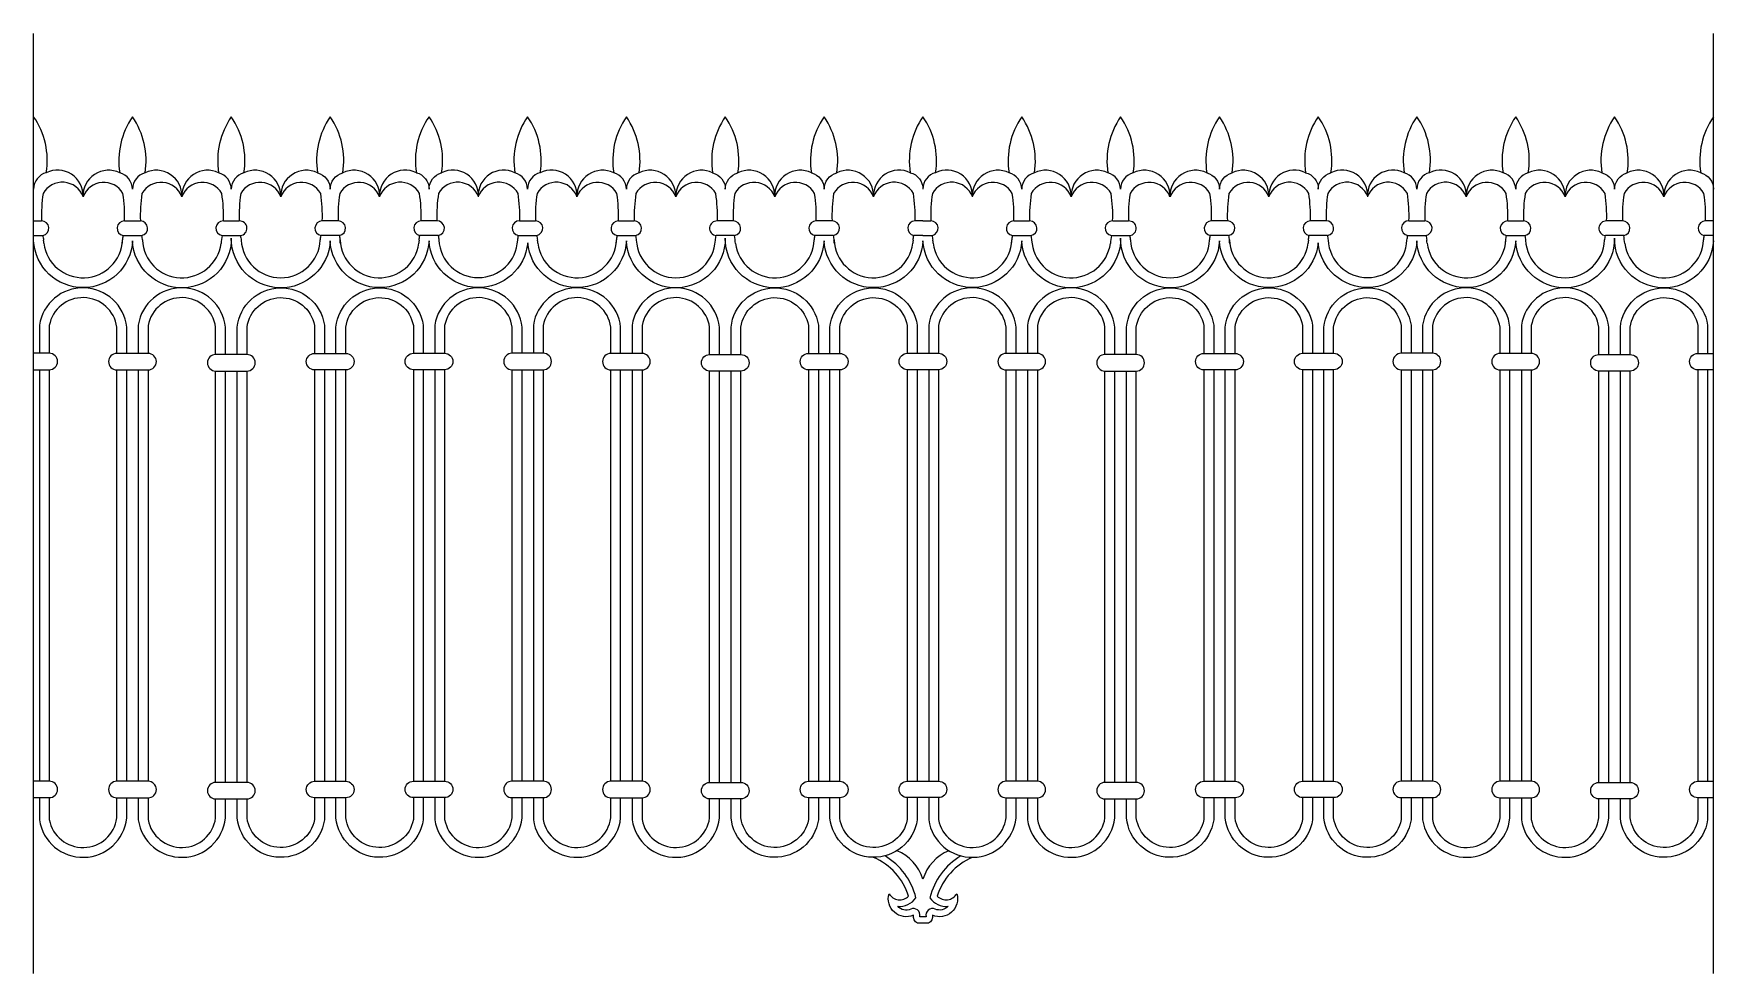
# Model space of a CAD drawing. Header units: metres. Extents: x 208 to 2248, y 4638 to 5780.
import ezdxf

# ---------------------------------------------------------------- set-up
doc = ezdxf.new("R2010")
doc.units = ezdxf.units.M
for name, color, linetype in [('3', 3, 'Continuous'), ('4', 4, 'Continuous'), ('7', 7, 'Continuous')]:
    doc.layers.add(name, color=color, linetype=linetype)

msp = doc.modelspace()

# ---------------------------------------------------------------- linework, layer by layer
at = {"layer": '3'}
for p, q in [((208.32, 4637.97), (208.32, 5779.8)), ((2247.79, 4637.97), (2247.79, 5779.8))]:
    msp.add_line(p, q, dxfattribs=at)
msp.add_lwpolyline([(1334, 4780.65, 0.2), (1296.57, 4729.93, 0.28), (1318.56, 4719.55, -0.32), (1302.81, 4716.09, 0.61), (1291.8, 4707.04, -0.06), (1291.82, 4706.83), (1284.36, 4706.83, -0.1), (1284.35, 4707.34, 0.6), (1273.23, 4716.07, -0.33), (1257.38, 4719.57, 0.28), (1279.53, 4729.93, 0.2), (1242.09, 4780.65)], format="xyb", dxfattribs=at)
at = {"layer": '4'}
for p, q in [((435.89, 5524.65), (435.89, 5524.65)), ((1060.48, 5524.65), (1060.48, 5524.65)), ((1515.61, 5524.65), (1515.61, 5524.65)), ((2140.2, 5524.65), (2140.2, 5524.65))]:
    msp.add_line(p, q, dxfattribs=at)
for points in [[(2247.79, 5527.51), (2247.75, 5528.19, -0.98), (2127.76, 5531.17, -0.98), (2007.76, 5528.19, -0.95), (1887.69, 5528.19, -0.93), (1767.94, 5525.65, -0.93), (1648.05, 5528.19, -0.98), (1528.06, 5531.17, -0.98), (1408.06, 5528.19, -0.95), (1288.11, 5528.19, -0.95), (1168.03, 5528.19, -0.98), (1048.03, 5531.17, -0.98), (928.04, 5528.19, -0.93), (808.15, 5525.65, -0.93), (688.4, 5528.19, -0.95), (568.33, 5528.19, -0.98), (448.34, 5531.17, -0.98), (328.34, 5528.19, -0.95), (208.26, 5528.19)], [(315.89, 5524.65, 0.02), (316.3, 5528.91, 0.02)], [(580.77, 5524.65, -0.02), (580.37, 5528.91, -0.02)], [(915.59, 5524.65, 0.02), (916, 5528.91, 0.02)], [(1180.48, 5524.65, -0.02), (1180.07, 5528.91, -0.02)], [(1395.61, 5524.65, 0.02), (1396.02, 5528.91, 0.02)], [(1660.5, 5524.65, -0.02), (1660.09, 5528.91, -0.02)], [(1995.32, 5524.65, 0.02), (1995.72, 5528.91, 0.02)], [(321.34, 5391.24), (321.34, 5423.1, 0.88), (215.32, 5425.48), (215.32, 5391.41)], [(441.29, 5389.84), (441.29, 5423.1, 0.88), (335.28, 5425.48), (335.28, 5391.24)], [(455.38, 5389.84), (455.38, 5423.1, -0.88), (561.39, 5425.48), (561.39, 5391.24)], [(575.33, 5391.24), (575.33, 5423.1, -0.88), (681.34, 5425.48), (681.34, 5391.41)], [(801.35, 5391.41), (801.35, 5423.1, 0.88), (695.34, 5425.48), (695.34, 5391.41)], [(921.04, 5391.24), (921.04, 5423.1, 0.88), (815.03, 5425.48), (815.03, 5391.41)], [(1040.99, 5389.84), (1040.99, 5423.1, 0.88), (934.98, 5425.48), (934.98, 5391.24)], [(1055.08, 5389.84), (1055.08, 5423.1, -0.88), (1161.09, 5425.48), (1161.09, 5391.24)], [(1175.03, 5391.24), (1175.03, 5423.1, -0.88), (1281.05, 5425.48), (1281.05, 5391.41)], [(1401.06, 5391.24), (1401.06, 5423.1, 0.88), (1295.05, 5425.48), (1295.05, 5391.41)], [(1521.01, 5389.84), (1521.01, 5423.1, 0.88), (1415, 5425.48), (1415, 5391.24)], [(1535.1, 5389.84), (1535.1, 5423.1, -0.88), (1641.11, 5425.48), (1641.11, 5391.24)], [(1655.05, 5391.24), (1655.05, 5423.1, -0.88), (1761.06, 5425.48), (1761.06, 5391.41)], [(1774.74, 5391.41), (1774.74, 5423.1, -0.88), (1880.75, 5425.48), (1880.75, 5391.41)], [(2000.76, 5391.24), (2000.76, 5423.1, 0.88), (1894.75, 5425.48), (1894.75, 5391.41)], [(2120.71, 5389.84), (2120.71, 5423.1, 0.88), (2014.7, 5425.48), (2014.7, 5391.24)], [(2134.8, 5389.84), (2134.8, 5423.1, -0.88), (2240.81, 5425.48), (2240.81, 5391.24)], [(208.32, 5371.41), (227.32, 5371.41, 1), (227.32, 5391.41)], [(347.3, 5391.24), (309.3, 5391.24, 1), (309.3, 5371.24), (347.3, 5371.24, 1), (347.3, 5391.24, 1)], [(467.3, 5389.84), (429.3, 5389.84, 1), (429.3, 5369.84), (467.3, 5369.84, 1), (467.3, 5389.84, 1)], [(549.37, 5391.24), (587.37, 5391.24, -1), (587.37, 5371.24), (549.37, 5371.24, -1), (549.37, 5391.24, -1)], [(669.34, 5391.41), (707.34, 5391.41, -1), (707.34, 5371.41), (669.34, 5371.41, -1), (669.34, 5391.41, -1)], [(827.03, 5391.41), (789.03, 5391.41, 1), (789.03, 5371.41), (827.03, 5371.41, 1), (827.03, 5391.41, 1)], [(827.03, 5391.41), (789.03, 5391.41, 1), (789.03, 5371.41), (827.03, 5371.41, 1), (827.03, 5391.41, 1)], [(947, 5391.24), (909, 5391.24, 1), (909, 5371.24), (947, 5371.24, 1), (947, 5391.24, 1)], [(1029.07, 5389.84), (1067.07, 5389.84, -1), (1067.07, 5369.84), (1029.07, 5369.84, -1), (1029.07, 5389.84, -1)], [(1149.07, 5391.24), (1187.07, 5391.24, -1), (1187.07, 5371.24), (1149.07, 5371.24, -1), (1149.07, 5391.24, -1)], [(1269.05, 5391.41), (1307.05, 5391.41, -1), (1307.05, 5371.41), (1269.05, 5371.41, -1), (1269.05, 5391.41, -1)], [(1427.02, 5391.24), (1389.02, 5391.24, 1), (1389.02, 5371.24), (1427.02, 5371.24, 1), (1427.02, 5391.24, 1)], [(1547.02, 5389.84), (1509.02, 5389.84, 1), (1509.02, 5369.84), (1547.02, 5369.84, 1), (1547.02, 5389.84, 1)], [(1629.09, 5391.24), (1667.09, 5391.24, -1), (1667.09, 5371.24), (1629.09, 5371.24, -1), (1629.09, 5391.24, -1)], [(1749.06, 5391.41), (1787.07, 5391.41, -1), (1787.07, 5371.41), (1749.06, 5371.41, -1), (1749.06, 5391.41, -1)], [(1749.06, 5391.41), (1787.07, 5391.41, -1), (1787.07, 5371.41), (1749.06, 5371.41, -1), (1749.06, 5391.41, -1)], [(1906.75, 5391.41), (1868.75, 5391.41, 1), (1868.75, 5371.41), (1906.75, 5371.41, 1), (1906.75, 5391.41, 1)], [(2026.73, 5391.24), (1988.73, 5391.24, 1), (1988.73, 5371.24), (2026.73, 5371.24, 1), (2026.73, 5391.24, 1)], [(2108.79, 5389.84), (2146.79, 5389.84, -1), (2146.79, 5369.84), (2108.79, 5369.84, -1), (2108.79, 5389.84, -1)], [(2247.79, 5371.24), (2228.79, 5371.24, -1), (2228.79, 5391.24)], [(208.32, 4851.51), (227.32, 4851.51, 1), (227.32, 4871.51)], [(347.3, 4871.35), (309.3, 4871.35, 1), (309.3, 4851.35), (347.3, 4851.35, 1), (347.3, 4871.35)], [(467.3, 4869.95), (429.3, 4869.95, 1), (429.3, 4849.95), (467.3, 4849.95, 1), (467.3, 4869.95)], [(549.37, 4871.35), (587.37, 4871.35, -1), (587.37, 4851.35), (549.37, 4851.35, -1), (549.37, 4871.35)], [(669.34, 4871.51), (707.34, 4871.51, -1), (707.34, 4851.51), (669.34, 4851.51, -1), (669.34, 4871.51)], [(827.03, 4871.51), (789.03, 4871.51, 1), (789.03, 4851.51), (827.03, 4851.51, 1), (827.03, 4871.51)], [(827.03, 4871.51), (789.03, 4871.51, 1), (789.03, 4851.51), (827.03, 4851.51, 1), (827.03, 4871.51)], [(947, 4871.35), (909, 4871.35, 1), (909, 4851.35), (947, 4851.35, 1), (947, 4871.35)], [(1029.07, 4869.95), (1067.07, 4869.95, -1), (1067.07, 4849.95), (1029.07, 4849.95, -1), (1029.07, 4869.95)], [(1149.07, 4871.35), (1187.07, 4871.35, -1), (1187.07, 4851.35), (1149.07, 4851.35, -1), (1149.07, 4871.35)], [(1269.05, 4871.51), (1307.05, 4871.51, -1), (1307.05, 4851.51), (1269.05, 4851.51, -1), (1269.05, 4871.51)], [(1427.02, 4871.35), (1389.02, 4871.35, 1), (1389.02, 4851.35), (1427.02, 4851.35, 1), (1427.02, 4871.35)], [(1547.02, 4869.95), (1509.02, 4869.95, 1), (1509.02, 4849.95), (1547.02, 4849.95, 1), (1547.02, 4869.95)], [(1629.09, 4871.35), (1667.09, 4871.35, -1), (1667.09, 4851.35), (1629.09, 4851.35, -1), (1629.09, 4871.35)], [(1749.06, 4871.51), (1787.07, 4871.51, -1), (1787.07, 4851.51), (1749.06, 4851.51, -1), (1749.06, 4871.51)], [(1749.06, 4871.51), (1787.07, 4871.51, -1), (1787.07, 4851.51), (1749.06, 4851.51, -1), (1749.06, 4871.51)], [(1906.75, 4871.51), (1868.75, 4871.51, 1), (1868.75, 4851.51), (1906.75, 4851.51, 1), (1906.75, 4871.51)], [(2026.73, 4871.35), (1988.73, 4871.35, 1), (1988.73, 4851.35), (2026.73, 4851.35, 1), (2026.73, 4871.35)], [(2108.79, 4869.95), (2146.79, 4869.95, -1), (2146.79, 4849.95), (2108.79, 4849.95, -1), (2108.79, 4869.95)], [(2247.79, 4851.35), (2228.79, 4851.35, -1), (2228.79, 4871.35)], [(215.32, 4851.51), (215.32, 4824.47, 0.88), (321.34, 4826.85), (321.34, 4851.35)], [(335.28, 4851.35), (335.28, 4824.47, 0.88), (441.29, 4826.85), (441.29, 4849.95)], [(561.39, 4851.35), (561.39, 4824.47, -0.88), (455.38, 4826.85), (455.38, 4849.95)], [(681.34, 4851.51), (681.34, 4824.47, -0.88), (575.33, 4826.85), (575.33, 4851.35)], [(695.34, 4851.51), (695.34, 4824.47, 0.88), (801.35, 4826.85), (801.35, 4851.51)], [(815.03, 4851.51), (815.03, 4824.47, 0.88), (921.04, 4826.85), (921.04, 4851.35)], [(934.98, 4851.35), (934.98, 4824.47, 0.88), (1040.99, 4826.85), (1040.99, 4849.95)], [(1161.09, 4851.35), (1161.09, 4824.47, -0.88), (1055.08, 4826.85), (1055.08, 4849.95)], [(1281.05, 4851.51), (1281.05, 4824.47, -0.88), (1175.03, 4826.85), (1175.03, 4851.35)], [(1295.05, 4851.51), (1295.05, 4824.47, 0.88), (1401.06, 4826.85), (1401.06, 4851.35)], [(1415, 4851.35), (1415, 4824.47, 0.88), (1521.01, 4826.85), (1521.01, 4849.95)], [(1641.11, 4851.35), (1641.11, 4824.47, -0.88), (1535.1, 4826.85), (1535.1, 4849.95)], [(1761.06, 4851.51), (1761.06, 4824.47, -0.88), (1655.05, 4826.85), (1655.05, 4851.35)], [(1880.75, 4851.51), (1880.75, 4824.47, -0.88), (1774.74, 4826.85), (1774.74, 4851.51)], [(1894.75, 4851.51), (1894.75, 4824.47, 0.88), (2000.76, 4826.85), (2000.76, 4851.35)], [(2014.7, 4851.35), (2014.7, 4824.47, 0.88), (2120.71, 4826.85), (2120.71, 4849.95)], [(2240.81, 4851.35), (2240.81, 4824.47, -0.88), (2134.8, 4826.85), (2134.8, 4849.95)], [(1347.9, 4778.81, 0.22), (1305.38, 4731.75, 0.48), (1329.17, 4734.79, -0.64), (1299.62, 4708.76, -0.35), (1294.75, 4698.83), (1281.34, 4698.83, -0.33), (1276.47, 4708.76, -0.64), (1246.92, 4734.79, 0.48), (1270.71, 4731.75, 0.22), (1228.19, 4778.81)], [(1319.37, 4787.07, 0.22), (1288.05, 4752.67, 0.22), (1256.72, 4787.07, 0.22)]]:
    msp.add_lwpolyline(points, format="xyb", dxfattribs=at)
for points in [[(227.32, 5391.41), (208.32, 5391.41)], [(2228.79, 5391.24), (2247.79, 5391.24)], [(215.32, 5371.41), (215.32, 4871.51)], [(321.34, 4871.35), (321.34, 5371.24)], [(335.28, 5371.24), (335.28, 4871.35)], [(441.29, 4869.95), (441.29, 5369.84)], [(455.38, 4869.95), (455.38, 5369.84)], [(561.39, 5371.24), (561.39, 4871.35)], [(575.33, 4871.35), (575.33, 5371.24)], [(681.34, 5371.41), (681.34, 4871.51)], [(695.34, 5371.41), (695.34, 4871.51)], [(801.35, 4871.51), (801.35, 5371.41)], [(815.03, 5371.41), (815.03, 4871.51)], [(921.04, 4871.35), (921.04, 5371.24)], [(934.98, 5371.24), (934.98, 4871.35)], [(1040.99, 4869.95), (1040.99, 5369.84)], [(1055.08, 4869.95), (1055.08, 5369.84)], [(1161.09, 5371.24), (1161.09, 4871.35)], [(1175.03, 4871.35), (1175.03, 5371.24)], [(1281.05, 5371.41), (1281.05, 4871.51)], [(1295.05, 5371.41), (1295.05, 4871.51)], [(1401.06, 4871.35), (1401.06, 5371.24)], [(1415, 5371.24), (1415, 4871.35)], [(1521.01, 4869.95), (1521.01, 5369.84)], [(1535.1, 4869.95), (1535.1, 5369.84)], [(1641.11, 5371.24), (1641.11, 4871.35)], [(1655.05, 4871.35), (1655.05, 5371.24)], [(1761.06, 5371.41), (1761.06, 4871.51)], [(1774.74, 4871.51), (1774.74, 5371.41)], [(1880.75, 5371.41), (1880.75, 4871.51)], [(1894.75, 5371.41), (1894.75, 4871.51)], [(2000.76, 4871.35), (2000.76, 5371.24)], [(2014.7, 5371.24), (2014.7, 4871.35)], [(2120.71, 4869.95), (2120.71, 5369.84)], [(2134.8, 4869.95), (2134.8, 5369.84)], [(2240.81, 5371.24), (2240.81, 4871.35)], [(227.32, 4871.51), (208.32, 4871.51)], [(2228.79, 4871.35), (2247.79, 4871.35)]]:
    msp.add_lwpolyline(points, dxfattribs=at)
for centre, radius, start, end in [((131.14, 5625.67), 93.72, 350.86, 34.56), ((405.48, 5625.5), 93.72, 145.44, 189.14), ((251.11, 5625.5), 93.72, 350.86, 34.56), ((525.48, 5625.5), 93.72, 145.44, 189.14), ((371.11, 5625.5), 93.72, 350.86, 34.56), ((645.55, 5625.5), 93.72, 145.44, 189.14), ((491.18, 5625.5), 93.72, 350.86, 34.56), ((765.53, 5625.67), 93.72, 145.44, 189.14), ((611.16, 5625.67), 93.72, 350.86, 34.56), ((885.21, 5625.67), 93.72, 145.44, 189.14), ((730.84, 5625.67), 93.72, 350.86, 34.56), ((1005.19, 5625.5), 93.72, 145.44, 189.14), ((850.82, 5625.5), 93.72, 350.86, 34.56), ((1125.25, 5625.5), 93.72, 145.44, 189.14), ((970.88, 5625.5), 93.72, 350.86, 34.56), ((1245.25, 5625.5), 93.72, 145.44, 189.14), ((1090.88, 5625.5), 93.72, 350.86, 34.56), ((1365.23, 5625.67), 93.72, 145.44, 189.14), ((1210.86, 5625.67), 93.72, 350.86, 34.56), ((1485.21, 5625.5), 93.72, 145.44, 189.14), ((1330.84, 5625.5), 93.72, 350.86, 34.56), ((1605.21, 5625.5), 93.72, 145.44, 189.14), ((1450.84, 5625.5), 93.72, 350.86, 34.56), ((1725.27, 5625.5), 93.72, 145.44, 189.14), ((1570.9, 5625.5), 93.72, 350.86, 34.56), ((1845.25, 5625.67), 93.72, 145.44, 189.14), ((1690.88, 5625.67), 93.72, 350.86, 34.56), ((1964.93, 5625.67), 93.72, 145.44, 189.14), ((1810.56, 5625.67), 93.72, 350.86, 34.56), ((2084.91, 5625.5), 93.72, 145.44, 189.14), ((1930.54, 5625.5), 93.72, 350.86, 34.56), ((2204.98, 5625.5), 93.72, 145.44, 189.14), ((2050.61, 5625.5), 93.72, 350.86, 34.56), ((2324.98, 5625.5), 93.72, 145.44, 189.14), ((237.31, 5582.89), 31.04, 357.72, 116.08), ((299.31, 5582.73), 31.04, 63.92, 182.28), ((357.29, 5582.73), 31.04, 357.72, 116.08), ((419.31, 5582.73), 31.04, 63.92, 182.28), ((477.29, 5582.73), 31.04, 357.72, 116.08), ((539.38, 5582.73), 31.04, 63.92, 182.28), ((597.35, 5582.73), 31.04, 357.72, 116.08), ((659.35, 5582.89), 31.04, 63.92, 182.28), ((717.33, 5582.89), 31.04, 357.72, 116.08), ((779.04, 5582.89), 31.04, 63.92, 182.28), ((837.01, 5582.89), 31.04, 357.72, 116.08), ((899.02, 5582.73), 31.04, 63.92, 182.28), ((956.99, 5582.73), 31.04, 357.72, 116.08), ((1019.08, 5582.73), 31.04, 63.92, 182.28), ((1077.06, 5582.73), 31.04, 357.72, 116.08), ((1139.08, 5582.73), 31.04, 63.92, 182.28), ((1197.06, 5582.73), 31.04, 357.72, 116.08), ((1259.06, 5582.89), 31.04, 63.92, 182.28), ((1317.03, 5582.89), 31.04, 357.72, 116.08), ((1379.03, 5582.73), 31.04, 63.92, 182.28), ((1437.01, 5582.73), 31.04, 357.72, 116.08), ((1499.03, 5582.73), 31.04, 63.92, 182.28), ((1557.01, 5582.73), 31.04, 357.72, 116.08), ((1619.1, 5582.73), 31.04, 63.92, 182.28), ((1677.08, 5582.73), 31.04, 357.72, 116.08), ((1739.08, 5582.89), 31.04, 63.92, 182.28), ((1797.05, 5582.89), 31.04, 357.72, 116.08), ((1858.76, 5582.89), 31.04, 63.92, 182.28), ((1916.74, 5582.89), 31.04, 357.72, 116.08), ((1978.74, 5582.73), 31.04, 63.92, 182.28), ((2036.71, 5582.73), 31.04, 357.72, 116.08), ((2098.8, 5582.73), 31.04, 63.92, 182.28), ((2156.78, 5582.73), 31.04, 357.72, 116.08), ((2218.8, 5582.73), 31.04, 63.92, 182.28), ((243.21, 5572.49), 26.73, 20.07, 150.93), ((293.41, 5572.32), 26.73, 29.07, 159.93), ((363.19, 5572.32), 26.73, 20.07, 150.93), ((413.41, 5572.32), 26.73, 29.07, 159.93), ((483.19, 5572.32), 26.73, 20.07, 150.93), ((533.48, 5572.32), 26.73, 29.07, 159.93), ((603.25, 5572.32), 26.73, 20.07, 150.93), ((653.45, 5572.49), 26.73, 29.07, 159.93), ((723.23, 5572.49), 26.73, 20.07, 150.93), ((773.14, 5572.49), 26.73, 29.07, 159.93), ((842.92, 5572.49), 26.73, 20.07, 150.93), ((893.11, 5572.32), 26.73, 29.07, 159.93), ((962.89, 5572.32), 26.73, 20.07, 150.93), ((1013.18, 5572.32), 26.73, 29.07, 159.93), ((1082.96, 5572.32), 26.73, 20.07, 150.93), ((1133.18, 5572.32), 26.73, 29.07, 159.93), ((1202.96, 5572.32), 26.73, 20.07, 150.93), ((1253.16, 5572.49), 26.73, 29.07, 159.93), ((1322.94, 5572.49), 26.73, 20.07, 150.93), ((1373.13, 5572.32), 26.73, 29.07, 159.93), ((1442.91, 5572.32), 26.73, 20.07, 150.93), ((1493.13, 5572.32), 26.73, 29.07, 159.93), ((1562.91, 5572.32), 26.73, 20.07, 150.93), ((1613.2, 5572.32), 26.73, 29.07, 159.93), ((1682.98, 5572.32), 26.73, 20.07, 150.93), ((1733.18, 5572.49), 26.73, 29.07, 159.93), ((1802.95, 5572.49), 26.73, 20.07, 150.93), ((1852.86, 5572.49), 26.73, 29.07, 159.93), ((1922.64, 5572.49), 26.73, 20.07, 150.93), ((1972.84, 5572.32), 26.73, 29.07, 159.93), ((2042.62, 5572.32), 26.73, 20.07, 150.93), ((2092.9, 5572.32), 26.73, 29.07, 159.93), ((2162.68, 5572.32), 26.73, 20.07, 150.93), ((2212.9, 5572.32), 26.73, 29.07, 159.93), ((394.26, 5558.75), 176.45, 171.29, 182.09), ((142.36, 5558.59), 176.45, 357.91, 8.71), ((514.24, 5558.59), 176.45, 171.29, 182.09), ((262.36, 5558.59), 176.45, 357.91, 8.71), ((634.24, 5558.59), 176.45, 171.29, 182.09), ((382.43, 5558.59), 176.45, 357.91, 8.71), ((754.31, 5558.59), 176.45, 171.29, 182.09), ((502.4, 5558.75), 176.45, 357.91, 8.71), ((874.28, 5558.75), 176.45, 171.29, 182.09), ((622.09, 5558.75), 176.45, 357.91, 8.71), ((993.97, 5558.75), 176.45, 171.29, 182.09), ((742.06, 5558.59), 176.45, 357.91, 8.71), ((1113.94, 5558.59), 176.45, 171.29, 182.09), ((862.13, 5558.59), 176.45, 357.91, 8.71), ((1234.01, 5558.59), 176.45, 171.29, 182.09), ((982.13, 5558.59), 176.45, 357.91, 8.71), ((1354.01, 5558.59), 176.45, 171.29, 182.09), ((1102.11, 5558.75), 176.45, 357.91, 8.71), ((1473.99, 5558.75), 176.45, 171.29, 182.09), ((1222.08, 5558.59), 176.45, 357.91, 8.71), ((1593.96, 5558.59), 176.45, 171.29, 182.09), ((1342.08, 5558.59), 176.45, 357.91, 8.71), ((1713.96, 5558.59), 176.45, 171.29, 182.09), ((1462.15, 5558.59), 176.45, 357.91, 8.71), ((1834.03, 5558.59), 176.45, 171.29, 182.09), ((1582.13, 5558.75), 176.45, 357.91, 8.71), ((1954.01, 5558.75), 176.45, 171.29, 182.09), ((1701.81, 5558.75), 176.45, 357.91, 8.71), ((2073.69, 5558.75), 176.45, 171.29, 182.09), ((1821.79, 5558.59), 176.45, 357.91, 8.71), ((2193.67, 5558.59), 176.45, 171.29, 182.09), ((1941.85, 5558.59), 176.45, 357.91, 8.71), ((2313.73, 5558.59), 176.45, 171.29, 182.09), ((2061.85, 5558.59), 176.45, 357.91, 8.71), ((217.88, 5543.39), 8.93, 280.26, 89.7), ((318.52, 5543.23), 8.93, 88.9, 261.14), ((337.86, 5543.22), 8.93, 280.26, 89.7), ((438.52, 5543.23), 8.93, 88.9, 261.14), ((458.45, 5543.27), 8.9, 276.46, 93.5), ((558.81, 5543.22), 8.93, 90.3, 259.74), ((578.14, 5543.23), 8.93, 278.86, 91.1), ((678.78, 5543.39), 8.93, 90.3, 259.74), ((698.12, 5543.4), 8.93, 278.86, 91.1), ((798.25, 5543.4), 8.93, 88.9, 261.14), ((817.59, 5543.39), 8.93, 280.26, 89.7), ((918.23, 5543.23), 8.93, 88.9, 261.14), ((937.56, 5543.22), 8.93, 280.26, 89.7), ((1037.92, 5543.27), 8.9, 86.5, 263.54), ((1057.85, 5543.23), 8.93, 278.86, 91.1), ((1158.51, 5543.22), 8.93, 90.3, 259.74), ((1177.85, 5543.23), 8.93, 278.86, 91.1), ((1278.49, 5543.39), 8.93, 90.3, 259.74), ((1297.61, 5543.39), 8.93, 280.26, 89.7), ((1398.25, 5543.23), 8.93, 88.9, 261.14), ((1417.58, 5543.22), 8.93, 280.26, 89.7), ((1518.25, 5543.23), 8.93, 88.9, 261.14), ((1538.17, 5543.27), 8.9, 276.46, 93.5), ((1638.53, 5543.22), 8.93, 90.3, 259.74), ((1657.87, 5543.23), 8.93, 278.86, 91.1), ((1758.51, 5543.39), 8.93, 90.3, 259.74), ((1777.84, 5543.4), 8.93, 278.86, 91.1), ((1877.97, 5543.4), 8.93, 88.9, 261.14), ((1897.31, 5543.39), 8.93, 280.26, 89.7), ((1997.95, 5543.23), 8.93, 88.9, 261.14), ((2017.29, 5543.22), 8.93, 280.26, 89.7), ((2117.64, 5543.27), 8.9, 86.5, 263.54), ((2137.57, 5543.23), 8.93, 278.86, 91.1), ((2238.23, 5543.22), 8.93, 90.3, 259.74), ((394.26, 5558.75), 176.45, 187.87, 189.72), ((203.83, 5525.63), 16.84, 357.78, 11.37), ((268.3, 5531.17), 48.04, 187.4, 357.16), ((142.36, 5558.59), 176.45, 350.28, 352.13), ((514.24, 5558.59), 176.45, 187.87, 189.72), ((388.3, 5531.17), 48.04, 182.84, 352.2), ((634.39, 5504.07), 199.57, 171.25, 174.08), ((634.24, 5558.59), 176.45, 187.87, 189.72), ((508.33, 5531.2), 48.07, 182.88, 357.12), ((382.43, 5558.59), 176.45, 350.28, 352.13), ((754.31, 5558.59), 176.45, 187.87, 189.72), ((628.37, 5531.17), 48.04, 182.84, 352.6), ((692.83, 5525.63), 16.84, 168.63, 182.22), ((502.4, 5558.75), 176.45, 350.28, 352.13), ((874.28, 5558.75), 176.45, 187.87, 189.72), ((748.18, 5531.17), 47.87, 182.65, 357.35), ((622.09, 5558.75), 176.45, 350.28, 352.13), ((993.97, 5558.75), 176.45, 187.87, 189.72), ((803.54, 5525.63), 16.84, 357.78, 11.37), ((868, 5531.17), 48.04, 187.4, 357.16), ((742.06, 5558.59), 176.45, 350.28, 352.13), ((1113.94, 5558.59), 176.45, 187.87, 189.72), ((988.04, 5531.2), 48.07, 182.88, 357.12), ((862.13, 5558.59), 176.45, 350.28, 352.13), ((861.98, 5504.07), 199.57, 5.92, 8.75), ((1108.07, 5531.17), 48.04, 187.8, 357.16), ((982.13, 5558.59), 176.45, 350.28, 352.13), ((1354.01, 5558.59), 176.45, 187.87, 189.72), ((1228.07, 5531.17), 48.04, 182.84, 352.6), ((1292.54, 5525.63), 16.84, 168.63, 182.22), ((1102.11, 5558.75), 176.45, 350.28, 352.13), ((1473.99, 5558.75), 176.45, 187.87, 189.72), ((1283.56, 5525.63), 16.84, 357.78, 11.37), ((1348.02, 5531.17), 48.04, 187.4, 357.16), ((1222.08, 5558.59), 176.45, 350.28, 352.13), ((1593.96, 5558.59), 176.45, 187.87, 189.72), ((1468.02, 5531.17), 48.04, 182.84, 352.2), ((1714.12, 5504.07), 199.57, 171.25, 174.08), ((1713.96, 5558.59), 176.45, 187.87, 189.72), ((1588.06, 5531.2), 48.07, 182.88, 357.12), ((1462.15, 5558.59), 176.45, 350.28, 352.13), ((1834.03, 5558.59), 176.45, 187.87, 189.72), ((1708.09, 5531.17), 48.04, 182.84, 352.6), ((1772.56, 5525.63), 16.84, 168.63, 182.22), ((1582.13, 5558.75), 176.45, 350.28, 352.13), ((1954.01, 5558.75), 176.45, 187.87, 189.72), ((1827.91, 5531.17), 47.87, 182.65, 357.35), ((1701.81, 5558.75), 176.45, 350.28, 352.13), ((2073.69, 5558.75), 176.45, 187.87, 189.72), ((1883.26, 5525.63), 16.84, 357.78, 11.37), ((1947.73, 5531.17), 48.04, 187.4, 357.16), ((1821.79, 5558.59), 176.45, 350.28, 352.13), ((2193.67, 5558.59), 176.45, 187.87, 189.72), ((2067.76, 5531.2), 48.07, 182.88, 357.12), ((1941.85, 5558.59), 176.45, 350.28, 352.13), ((1941.7, 5504.07), 199.57, 5.92, 8.75), ((2187.79, 5531.17), 48.04, 187.8, 357.16), ((2061.85, 5558.59), 176.45, 350.28, 352.13)]:
    msp.add_arc(centre, radius, start, end, dxfattribs=at)
at = {"layer": '7'}
for p, q in [((208.32, 5552.32), (217.93, 5552.32)), ((318.69, 5552.16), (337.91, 5552.15)), ((438.69, 5552.16), (457.91, 5552.15)), ((577.97, 5552.16), (558.76, 5552.15)), ((697.95, 5552.32), (678.74, 5552.32)), ((798.42, 5552.32), (817.63, 5552.32)), ((918.4, 5552.16), (937.61, 5552.15)), ((1057.67, 5552.16), (1038.46, 5552.15)), ((1177.67, 5552.16), (1158.46, 5552.15)), ((1288.05, 5552.32), (1278.44, 5552.32)), ((1288.05, 5552.32), (1297.65, 5552.32)), ((1398.42, 5552.16), (1417.63, 5552.15)), ((1518.42, 5552.16), (1537.63, 5552.15)), ((1657.69, 5552.16), (1638.48, 5552.15)), ((1777.67, 5552.32), (1758.46, 5552.32)), ((1878.14, 5552.32), (1897.36, 5552.32)), ((1998.12, 5552.16), (2017.33, 5552.15)), ((2137.4, 5552.16), (2118.19, 5552.15)), ((2247.79, 5552.15), (2238.19, 5552.15)), ((208.32, 5534.59), (219.47, 5534.6)), ((317.15, 5534.41), (339.45, 5534.43)), ((437.15, 5534.41), (459.45, 5534.43)), ((579.52, 5534.41), (557.22, 5534.43)), ((699.49, 5534.58), (677.19, 5534.6)), ((796.87, 5534.58), (819.18, 5534.6)), ((916.85, 5534.41), (939.15, 5534.43)), ((1059.22, 5534.41), (1036.92, 5534.43)), ((1179.22, 5534.41), (1156.92, 5534.43)), ((1288.05, 5534.59), (1276.9, 5534.6)), ((1288.05, 5534.59), (1299.2, 5534.6)), ((1396.87, 5534.41), (1419.17, 5534.43)), ((1516.87, 5534.41), (1539.17, 5534.43)), ((1659.24, 5534.41), (1636.94, 5534.43)), ((1779.22, 5534.58), (1756.92, 5534.6)), ((1876.6, 5534.58), (1898.9, 5534.6)), ((1996.57, 5534.41), (2018.88, 5534.43)), ((2138.94, 5534.41), (2116.64, 5534.43)), ((2247.79, 5534.42), (2236.64, 5534.43))]:
    msp.add_line(p, q, dxfattribs=at)
for points in [[(223.67, 5610.77, 0.34), (208.32, 5590.96)], [(343.64, 5610.6, 0.34), (328.3, 5590.8, 0.33), (312.95, 5610.6, 0.33)], [(463.64, 5610.6, 0.34), (448.3, 5590.8, 0.33), (432.95, 5610.6, 0.33)], [(553.02, 5610.6, -0.34), (568.37, 5590.8, -0.33), (583.71, 5610.6, -0.33)], [(673, 5610.77, -0.34), (688.34, 5590.96, -0.33), (703.69, 5610.77, -0.33)], [(823.37, 5610.77, 0.34), (808.03, 5590.96, 0.33), (792.68, 5610.77, 0.33)], [(943.35, 5610.6, 0.34), (928, 5590.8, 0.33), (912.66, 5610.6, 0.33)], [(1032.72, 5610.6, -0.34), (1048.07, 5590.8, -0.33), (1063.41, 5610.6, -0.33)], [(1152.72, 5610.6, -0.34), (1168.07, 5590.8, -0.33), (1183.41, 5610.6, -0.33)], [(1272.7, 5610.77, -0.34), (1288.05, 5590.96)], [(1303.39, 5610.77, 0.34), (1288.05, 5590.96)], [(1423.37, 5610.6, 0.34), (1408.02, 5590.8, 0.33), (1392.68, 5610.6, 0.33)], [(1543.37, 5610.6, 0.34), (1528.02, 5590.8, 0.33), (1512.68, 5610.6, 0.33)], [(1632.74, 5610.6, -0.34), (1648.09, 5590.8, -0.33), (1663.43, 5610.6, -0.33)], [(1752.72, 5610.77, -0.34), (1768.07, 5590.96, -0.33), (1783.41, 5610.77, -0.33)], [(1903.09, 5610.77, 0.34), (1887.75, 5590.96, 0.33), (1872.4, 5610.77, 0.33)], [(2023.07, 5610.6, 0.34), (2007.73, 5590.8, 0.33), (1992.38, 5610.6, 0.33)], [(2112.45, 5610.6, -0.34), (2127.79, 5590.8, -0.33), (2143.14, 5610.6, -0.33)], [(2232.45, 5610.6, -0.34), (2247.79, 5590.8)], [(309.34, 5391.24), (309.34, 5423.1, 0.85), (227.32, 5425.16), (227.32, 5391.41)], [(429.29, 5389.84), (429.29, 5423.1, 0.85), (347.28, 5425.16), (347.28, 5391.24)], [(467.38, 5389.84), (467.38, 5423.1, -0.85), (549.39, 5425.16), (549.39, 5391.24)], [(587.33, 5391.24), (587.33, 5423.1, -0.85), (669.34, 5425.16), (669.34, 5391.41)], [(789.35, 5391.41), (789.35, 5423.1, 0.85), (707.34, 5425.16), (707.34, 5391.41)], [(909.04, 5391.24), (909.04, 5423.1, 0.85), (827.03, 5425.16), (827.03, 5391.41)], [(1028.99, 5389.84), (1028.99, 5423.1, 0.85), (946.98, 5425.16), (946.98, 5391.24)], [(1067.08, 5389.84), (1067.08, 5423.1, -0.85), (1149.09, 5425.16), (1149.09, 5391.24)], [(1187.03, 5391.24), (1187.03, 5423.1, -0.85), (1269.05, 5425.16), (1269.05, 5391.41)], [(1389.06, 5391.24), (1389.06, 5423.1, 0.85), (1307.05, 5425.16), (1307.05, 5391.41)], [(1509.01, 5389.84), (1509.01, 5423.1, 0.85), (1427, 5425.16), (1427, 5391.24)], [(1547.1, 5389.84), (1547.1, 5423.1, -0.85), (1629.11, 5425.16), (1629.11, 5391.24)], [(1667.05, 5391.24), (1667.05, 5423.1, -0.85), (1749.06, 5425.16), (1749.06, 5391.41)], [(1786.74, 5391.41), (1786.74, 5423.1, -0.85), (1868.75, 5425.16), (1868.75, 5391.41)], [(1988.76, 5391.24), (1988.76, 5423.1, 0.85), (1906.75, 5425.16), (1906.75, 5391.41)], [(2108.71, 5389.84), (2108.71, 5423.1, 0.85), (2026.7, 5425.16), (2026.7, 5391.24)], [(2146.8, 5389.84), (2146.8, 5423.1, -0.85), (2228.81, 5425.16), (2228.81, 5391.24)], [(227.32, 4851.51), (227.32, 4824.79, 0.85), (309.34, 4826.85), (309.34, 4851.35)], [(347.28, 4851.35), (347.28, 4824.79, 0.85), (429.29, 4826.85), (429.29, 4849.95)], [(549.39, 4851.35), (549.39, 4824.79, -0.85), (467.38, 4826.85), (467.38, 4849.95)], [(669.34, 4851.51), (669.34, 4824.79, -0.85), (587.33, 4826.85), (587.33, 4851.35)], [(707.34, 4851.51), (707.34, 4824.79, 0.85), (789.35, 4826.85), (789.35, 4851.51)], [(827.03, 4851.51), (827.03, 4824.79, 0.85), (909.04, 4826.85), (909.04, 4851.35)], [(946.98, 4851.35), (946.98, 4824.79, 0.85), (1028.99, 4826.85), (1028.99, 4849.95)], [(1149.09, 4851.35), (1149.09, 4824.79, -0.85), (1067.08, 4826.85), (1067.08, 4849.95)], [(1269.05, 4851.51), (1269.05, 4824.79, -0.85), (1187.03, 4826.85), (1187.03, 4851.35)], [(1307.05, 4851.51), (1307.05, 4824.79, 0.85), (1389.06, 4826.85), (1389.06, 4851.35)], [(1427, 4851.35), (1427, 4824.79, 0.85), (1509.01, 4826.85), (1509.01, 4849.95)], [(1629.11, 4851.35), (1629.11, 4824.79, -0.85), (1547.1, 4826.85), (1547.1, 4849.95)], [(1749.06, 4851.51), (1749.06, 4824.79, -0.85), (1667.05, 4826.85), (1667.05, 4851.35)], [(1868.75, 4851.51), (1868.75, 4824.79, -0.85), (1786.74, 4826.85), (1786.74, 4851.51)], [(1906.75, 4851.51), (1906.75, 4824.79, 0.85), (1988.76, 4826.85), (1988.76, 4851.35)], [(2026.7, 4851.35), (2026.7, 4824.79, 0.85), (2108.71, 4826.85), (2108.71, 4849.95)], [(2228.81, 4851.35), (2228.81, 4824.79, -0.85), (2146.8, 4826.85), (2146.8, 4849.95)]]:
    msp.add_lwpolyline(points, format="xyb", dxfattribs=at)
for points in [[(227.32, 5371.41), (227.32, 4871.51)], [(309.34, 4871.35), (309.34, 5371.24)], [(347.28, 5371.24), (347.28, 4871.35)], [(429.29, 4869.95), (429.29, 5369.84)], [(467.38, 4869.95), (467.38, 5369.84)], [(549.39, 5371.24), (549.39, 4871.35)], [(587.33, 4871.35), (587.33, 5371.24)], [(669.34, 5371.41), (669.34, 4871.51)], [(707.34, 5371.41), (707.34, 4871.51)], [(789.35, 4871.51), (789.35, 5371.41)], [(827.03, 5371.41), (827.03, 4871.51)], [(909.04, 4871.35), (909.04, 5371.24)], [(946.98, 5371.24), (946.98, 4871.35)], [(1028.99, 4869.95), (1028.99, 5369.84)], [(1067.08, 4869.95), (1067.08, 5369.84)], [(1149.09, 5371.24), (1149.09, 4871.35)], [(1187.03, 4871.35), (1187.03, 5371.24)], [(1269.05, 5371.41), (1269.05, 4871.51)], [(1307.05, 5371.41), (1307.05, 4871.51)], [(1389.06, 4871.35), (1389.06, 5371.24)], [(1427, 5371.24), (1427, 4871.35)], [(1509.01, 4869.95), (1509.01, 5369.84)], [(1547.1, 4869.95), (1547.1, 5369.84)], [(1629.11, 5371.24), (1629.11, 4871.35)], [(1667.05, 4871.35), (1667.05, 5371.24)], [(1749.06, 5371.41), (1749.06, 4871.51)], [(1786.74, 4871.51), (1786.74, 5371.41)], [(1868.75, 5371.41), (1868.75, 4871.51)], [(1906.75, 5371.41), (1906.75, 4871.51)], [(1988.76, 4871.35), (1988.76, 5371.24)], [(2026.7, 5371.24), (2026.7, 4871.35)], [(2108.71, 4869.95), (2108.71, 5369.84)], [(2146.8, 4869.95), (2146.8, 5369.84)], [(2228.81, 5371.24), (2228.81, 4871.35)]]:
    msp.add_lwpolyline(points, dxfattribs=at)

doc.saveas('drawing.dxf')
